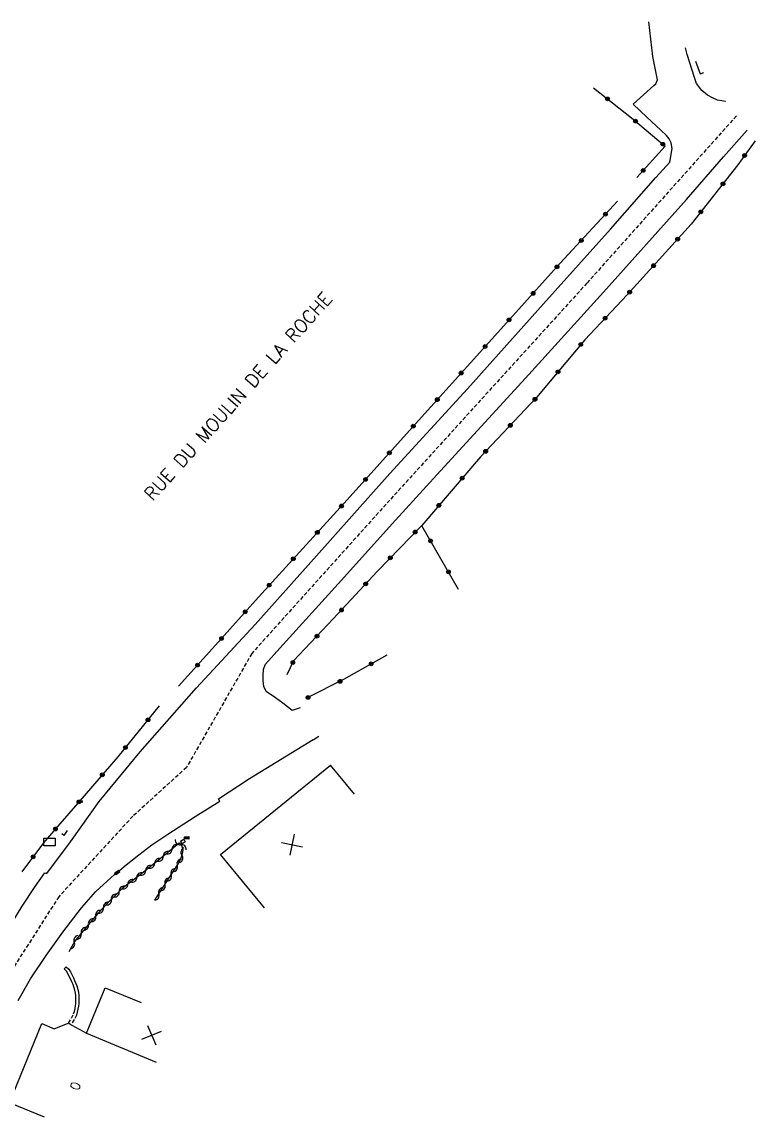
# Model space of a CAD drawing. Header units: millimetres. Extents: x 222014 to 222986, y 60999 to 61880.
# Drawn here: x 222576.4 to 222673.7, y 61734 to 61879.5 of the extents above; entities that cross this region are included whole.
import ezdxf
from ezdxf.enums import TextEntityAlignment as Align

# ---------------------------------------------------------------- set-up
doc = ezdxf.new("R2010")
doc.units = ezdxf.units.MM
doc.linetypes.add('DASHED', pattern=[0.75, 0.5, -0.25])
doc.layers.get('0').update_dxf_attribs({"linetype": 'CONTINUOUS'})
for name, color, linetype in [('W0001', 6, 'DASHED'), ('W0008', 7, 'CONTINUOUS'), ('W0100', 7, 'CONTINUOUS'), ('W0105', 7, 'CONTINUOUS'), ('W0112', 1, 'DASHED'), ('W0310', 3, 'CONTINUOUS'), ('W0322', 7, 'CONTINUOUS'), ('W0400', 7, 'CONTINUOUS'), ('W0989', 7, 'CONTINUOUS'), ('W0991', 7, 'CONTINUOUS'), ('W1102', 7, 'CONTINUOUS'), ('W1471', 7, 'CONTINUOUS')]:
    doc.layers.add(name, color=color, linetype=linetype)
doc.styles.get("Standard").update_dxf_attribs({"font": 'romans.shx', "width": 0.85})

# ---------------------------------------------------------------- blocks, each defined once
blk = doc.blocks.new('T1471')
at = {"color": 0, "linetype": 'Continuous', "flags": 128}
blk.add_lwpolyline([(-0.75, -0.5), (-0.75, 0.5), (0.75, 0.5), (0.75, -0.5), (-0.75, -0.5)], dxfattribs=at)
blk = doc.blocks.new('t991o')
at = {"color": 0, "linetype": 'Continuous'}
for p, q in [((-1, 1), (1, -1)), ((-1, -1), (1, 1))]:
    blk.add_line(p, q, dxfattribs=at)
blk = doc.blocks.new('T400')
for p, q in [((-0.15, 0.3), (0.15, 0.3)), ((-0.15, -0.25), (-0.15, 0.3)), ((-0.15, 0.15), (0.15, 0.15)), ((-0.15, 0), (0.15, 0)), ((0.15, 0.3), (0.15, -0.25)), ((-0.15, -0.15), (0.15, -0.15)), ((-0.15, -0.25), (-0.15, -0.3)), ((-0.15, -0.3), (0.15, -0.3)), ((0.15, -0.3), (0.15, -0.25))]:
    blk.add_line(p, q)
blk = doc.blocks.new('t322o')
at = {"color": 0, "linetype": 'Continuous'}
for radius in [0.25, 0.15]:
    blk.add_circle((0, 0), radius, dxfattribs=at)
blk = doc.blocks.new('t310o')
at = {"color": 0, "linetype": 'Continuous'}
for centre, start, end in [((-0.5, 0.38), 216.8699, 323.1304), ((0.5, -0.37), 36.8699, 143.1303)]:
    blk.add_arc(centre, 0.625, start, end, dxfattribs=at)

msp = doc.modelspace()

# ---------------------------------------------------------------- linework, layer by layer
at = {"layer": 'W0001'}
msp.add_lwpolyline([(222671.26, 61867.02), (222651.42, 61844.81), (222625.25, 61816), (222606.92, 61795.62), (222598.25, 61780.49), (222591.13, 61774.01), (222581.29, 61763.32), (222573.76, 61751.53)], dxfattribs=at)
at = {"layer": 'W0008'}
for points in [[(222574.44, 61758.78), (222576.45, 61762.07), (222578.17, 61764.67), (222579.45, 61766.51), (222579.72, 61766.38), (222582.85, 61770.6), (222586.64, 61775.96), (222592.1, 61782.55), (222599.57, 61791.04), (222607.36, 61799.47), (222615.5, 61808.6), (222625.26, 61819.54), (222635.56, 61830.77), (222645.66, 61842.07), (222654.56, 61851.98), (222660.57, 61858.86), (222662.41, 61860.86), (222662.72, 61862.69), (222662.59, 61863.43), (222662.36, 61863.96), (222661.97, 61864.42), (222661.25, 61865.13), (222659.36, 61866.84), (222657.57, 61868.58), (222660.32, 61871.07), (222660.58, 61871.29), (222660.8, 61871.83), (222660.19, 61874.93), (222659.65, 61879.51)], [(222669.84, 61868.93), (222669.77, 61868.93), (222669.35, 61869.03), (222668.76, 61869.11), (222668.08, 61869.41), (222667.41, 61869.79), (222666.67, 61870.41), (222665.99, 61871.32), (222665.71, 61872.13), (222664.72, 61875.19), (222664.52, 61876.05)], [(222612.27, 61788.05), (222611.05, 61789.02), (222610.07, 61789.75), (222608.83, 61790.57), (222608.52, 61791.23), (222608.43, 61791.99), (222608.41, 61792.71), (222608.48, 61793.53), (222608.73, 61794.2), (222610.65, 61796.34), (222618.41, 61804.88), (222626.02, 61813.34), (222631.47, 61819.34), (222643.25, 61832.2), (222653.63, 61843.6), (222664.66, 61855.93), (222669.55, 61861.58), (222672.69, 61865.12)], [(222613.35, 61788.41), (222612.26, 61788.04)], [(222575.9, 61749.53), (222577.56, 61752.39), (222579.61, 61755.49), (222581.84, 61758.63), (222584.33, 61761.85), (222586.21, 61764), (222587.71, 61765.38), (222588.7, 61766.27), (222589.06, 61766.54), (222590.22, 61767.54), (222591.91, 61768.86), (222593.66, 61770.22), (222595.76, 61771.64), (222599.39, 61773.96), (222602.67, 61775.99), (222602.52, 61776.31), (222606.61, 61779.02), (222615.08, 61784.18)], [(222615.07, 61784.17), (222615.81, 61784.63)]]:
    msp.add_lwpolyline(points, dxfattribs=at)
at = {"layer": 'W0100'}
msp.add_line((222620.54, 61776.92), (222617.38, 61780.8), dxfattribs=at)
for points in [[(222608.61, 61761.86), (222602.76, 61768.93), (222617.38, 61780.8)], [(222582.41, 61772.1), (222581.96, 61771.46), (222581.71, 61771.66)], [(222579.39, 61734.05), (222574.76, 61735.93), (222579.05, 61746.48), (222580.66, 61745.79), (222582.56, 61746.53), (222584.98, 61745.18), (222587.47, 61751.2), (222592.23, 61749.26)]]:
    msp.add_lwpolyline(points, dxfattribs=at)
at = {"layer": 'W0105'}
msp.add_line((222584.29, 61776.07), (222584.2, 61775.96), dxfattribs=at)
msp.add_lwpolyline([(222584.3, 61776.08), (222584.46, 61775.93), (222584.34, 61775.82), (222584.2, 61775.96)], dxfattribs=at)
at = {"layer": 'W0112'}
for p, q in [((222597.45, 61770.69), (222597.88, 61770.95)), ((222597.88, 61770.95), (222598.08, 61770.61)), ((222582.3, 61753.42), (222581.99, 61753.72))]:
    msp.add_line(p, q, dxfattribs=at)
for points in [[(222598.08, 61770.61), (222597.66, 61770.35), (222597.45, 61770.69)], [(222581.99, 61753.72), (222582.27, 61754), (222582.61, 61753.68), (222582.84, 61753.34), (222583.01, 61752.98), (222583.23, 61752.56), (222583.39, 61752.18), (222583.56, 61751.8), (222583.69, 61751.46), (222583.83, 61750.99), (222583.9, 61750.6), (222583.96, 61750.24), (222583.96, 61749.91), (222583.97, 61749.53), (222583.96, 61749.14), (222583.9, 61748.76), (222583.84, 61748.38), (222583.75, 61747.98), (222583.63, 61747.6), (222583.33, 61746.99)], [(222582.57, 61746.53), (222582.98, 61747.19), (222583.26, 61747.75), (222583.36, 61748.09), (222583.45, 61748.46), (222583.51, 61748.83), (222583.56, 61749.18), (222583.57, 61749.53), (222583.56, 61749.91), (222583.56, 61750.2), (222583.51, 61750.53), (222583.44, 61750.9), (222583.31, 61751.33), (222583.19, 61751.64), (222583.02, 61752.02), (222582.86, 61752.39), (222582.65, 61752.81), (222582.49, 61753.14), (222582.3, 61753.42)], [(222583.33, 61746.99), (222582.9, 61746.32), (222582.57, 61746.53)]]:
    msp.add_lwpolyline(points, dxfattribs=at)
at = {"layer": 'W0310'}
msp.add_lwpolyline([(222594.04, 61762.86), (222595.96, 61765.82), (222597.19, 61767.74), (222597.51, 61768.35), (222597.7, 61769.04), (222597.81, 61769.49), (222597.62, 61770.1), (222597.28, 61770.42), (222594.76, 61768.35), (222592.09, 61766.23), (222589.7, 61764.41), (222587.96, 61762.63), (222586.48, 61761.09), (222584.92, 61759.28), (222583.43, 61757.42), (222582.63, 61755.99)], dxfattribs=at)
at = {"layer": 'W0322'}
msp.add_line((222629.47, 61812.64), (222634.34, 61804.18), dxfattribs=at)
for points in [[(222665.84, 61874.28), (222666.44, 61872.62), (222666.95, 61872.8)], [(222652.29, 61870.75), (222657.36, 61866.76), (222661.81, 61863), (222658.04, 61858.84)], [(222673.75, 61863.7), (222671.47, 61860.54), (222665.26, 61852.64), (222656.77, 61843.25), (222651.12, 61837.3), (222644.74, 61829.61), (222637.28, 61821.75), (222629.48, 61812.64), (222623.6, 61806.56), (222617.74, 61800.22), (222612.48, 61794.64), (222611.58, 61792.78)], [(222655.49, 61855.71), (222647.88, 61847.45), (222638.39, 61836.94), (222628.25, 61825.67), (222619.58, 61816.03), (222607.8, 61803.12), (222602.12, 61796.75), (222597.19, 61791.28)], [(222624.84, 61795.42), (222619.11, 61792.16), (222614.27, 61789.74)], [(222594.64, 61788.66), (222589.15, 61781.9), (222583.83, 61775.76), (222581.42, 61772.98), (222579.27, 61770.48), (222576.4, 61766.64)]]:
    msp.add_lwpolyline(points, dxfattribs=at)
at = {"layer": 'W1102'}
msp.add_line((222584.98, 61745.18), (222594.22, 61741.36), dxfattribs=at)

# ---------------------------------------------------------------- block references
at = {"layer": 'W0310'}
for p, rotation in [((222597.48, 61770.23), 136.7304588341558), ((222596.33, 61769.64), 219.3696398539443), ((222597.64, 61768.84), 75.17116839503143), ((222594.01, 61767.75), 218.5204708678438), ((222595.17, 61768.69), 219.3696398539443), ((222597.03, 61767.48), 57.41486972568915), ((222591.65, 61765.89), 217.2974299339402), ((222592.83, 61766.82), 218.5204708678438), ((222596.22, 61766.22), 57.41486972568915), ((222590.46, 61764.98), 217.2974299339402), ((222595.4, 61764.96), 56.99465485477427), ((222588.27, 61762.94), 225.5033495136698), ((222589.32, 61764.01), 225.5033495136698), ((222594.59, 61763.7), 56.99465485477427), ((222587.22, 61761.86), 226.3128063557163), ((222586.2, 61760.76), 229.1206585202717), ((222584.27, 61758.47), 231.2728146843455), ((222585.22, 61759.63), 229.1206585202717), ((222583.35, 61757.29), 240.9077941459706)]:
    msp.add_blockref('t310o', p, dxfattribs=dict(at, rotation=rotation))
at = {"layer": 'W0322'}
for p, rotation in [((222654.15, 61869.28), 321.8668397188632), ((222657.87, 61866.33), 319.7914981904231), ((222661.5, 61863.26), 319.7914981904231), ((222672.36, 61861.77), 234.2829906592526), ((222658.89, 61859.78), 227.7620977331937), ((222669.48, 61858), 231.7843759076773), ((222653.88, 61853.97), 227.3666467976559), ((222666.54, 61854.27), 231.7843759076773), ((222650.67, 61850.47), 227.3666467976559), ((222663.46, 61850.65), 227.8941358546747), ((222647.45, 61846.97), 227.8913000478134), ((222660.27, 61847.13), 227.8941358546747), ((222644.27, 61843.45), 227.8913000478134), ((222657.09, 61843.61), 227.8941358546747), ((222641.08, 61839.93), 227.8913000478134), ((222653.83, 61840.15), 226.5011426847007), ((222637.9, 61836.4), 228.0303383197489), ((222650.6, 61836.67), 230.295101140203), ((222634.72, 61832.87), 228.0303383197489), ((222647.57, 61833.02), 230.295101140203), ((222631.55, 61829.34), 228.0303383197489), ((222644.52, 61829.38), 226.5260569370837), ((222628.37, 61825.81), 228.0303383197489), ((222641.25, 61825.93), 226.5260569370837), ((222625.19, 61822.27), 228.0303383197489), ((222637.98, 61822.48), 226.5260569370837), ((222622.02, 61818.74), 228.0303383197489), ((222634.85, 61818.91), 229.3951747878834), ((222618.83, 61815.21), 227.6238501717682), ((222631.76, 61815.3), 229.3951747878834), ((222615.63, 61811.71), 227.6238501717682), ((222628.61, 61811.75), 225.9967399214741), ((222630.66, 61810.58), 299.9115709864155), ((222612.43, 61808.2), 227.6238501717682), ((222625.31, 61808.33), 225.9967399214741), ((222633.03, 61806.47), 299.9115709864155), ((222609.23, 61804.69), 227.6238501717682), ((222622.05, 61804.88), 227.220137809118), ((222618.82, 61801.39), 227.220137809118), ((222606.05, 61801.16), 228.2771017728037), ((222602.89, 61797.61), 228.2771017728037), ((222615.58, 61797.93), 226.7229045235057), ((222599.71, 61794.08), 227.9602539682293), ((222612.38, 61794.43), 244.0936017114429), ((222622.78, 61794.25), 209.6306111567245), ((222618.64, 61791.92), 206.6265004266162), ((222614.39, 61789.79), 206.6265004266162), ((222593.14, 61786.82), 230.9092989520796), ((222590.14, 61783.13), 230.9092989520796), ((222587.07, 61779.5), 229.156224580901), ((222583.97, 61775.91), 229.156224580901), ((222580.85, 61772.32), 229.3308432222194), ((222577.88, 61768.62), 233.2422673320317)]:
    msp.add_blockref('t322o', p, dxfattribs=dict(at, rotation=rotation))
at = {"layer": 'W0400'}
for p, rotation in [((222598.29, 61771.14), 90), ((222589.06, 61766.54), 127.9583121693783)]:
    msp.add_blockref('T400', p, dxfattribs=dict(at, rotation=rotation))
at = {"layer": 'W0991'}
for p, rotation in [((222612.27, 61770.23), 302.8641453537288), ((222593.64, 61744.93), 337.8212083817)]:
    msp.add_blockref('t991o', p, dxfattribs=dict(at, rotation=rotation))
at = {"layer": 'W1471'}
msp.add_blockref('T1471', (222580.05, 61770.58), dxfattribs=at)

# ---------------------------------------------------------------- texts
at = {"layer": 'W0989'}
msp.add_text('RUE DU MOULIN DE LA ROCHE', height=1.75, rotation=48.2773, dxfattribs=at).set_placement((222605.1, 61829.79), align=Align.MIDDLE)
at = {"layer": 'W0991'}
msp.add_text('0', height=1.25, rotation=70.1504, dxfattribs=at).set_placement((222583.5, 61738.18), align=Align.MIDDLE)

doc.saveas('drawing.dxf')
